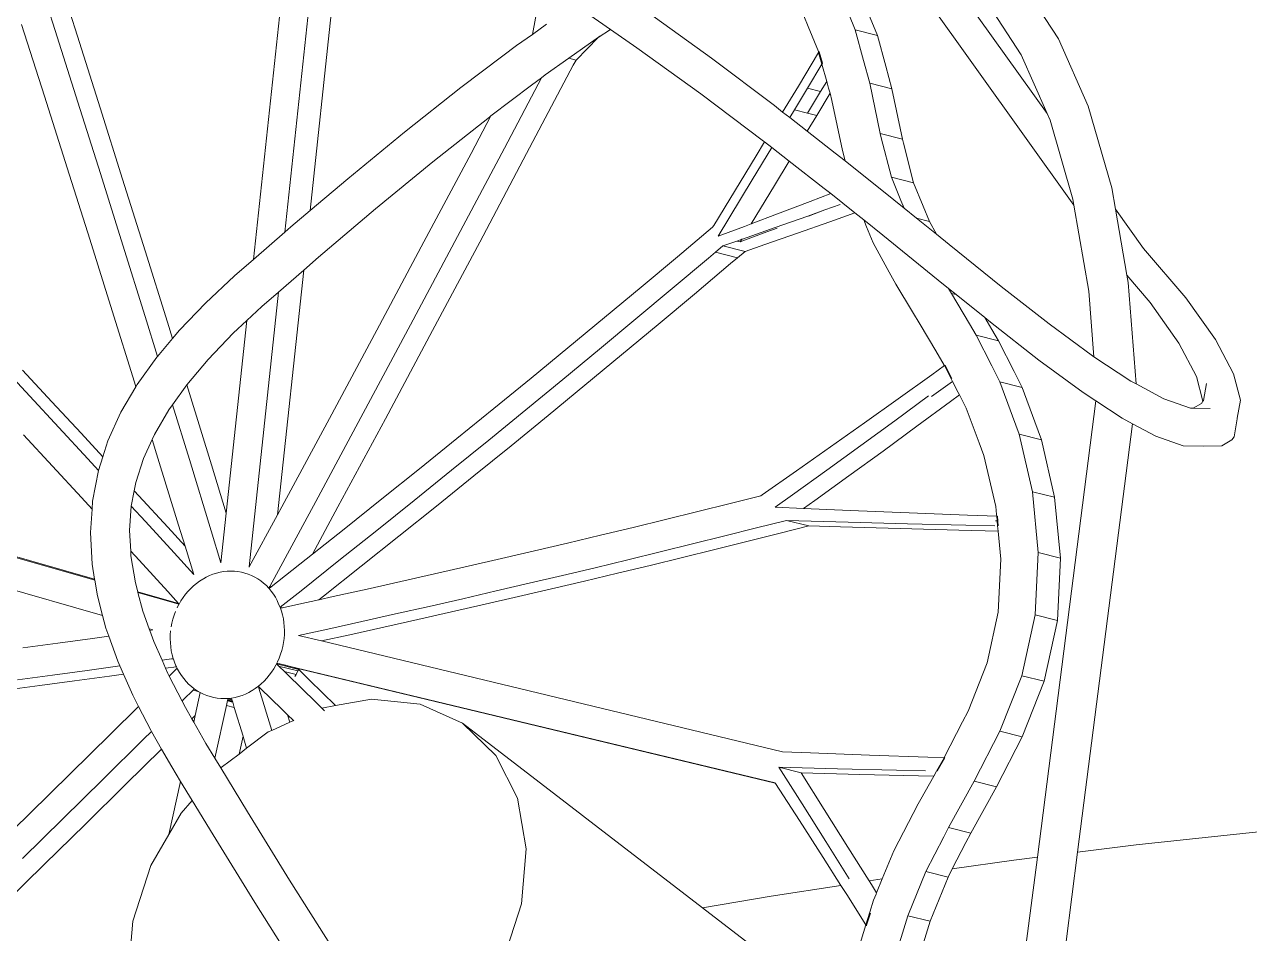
# Model space of a CAD drawing. Header units: millimetres. Extents: x 930469 to 1523124, y -120375 to 411163.
# Drawn here: x 1404443.5 to 1404838.3, y 138513.6 to 138806.5 of the extents above; entities that cross this region are included whole.
import ezdxf

# ---------------------------------------------------------------- set-up
doc = ezdxf.new("R2010")
doc.units = ezdxf.units.MM
for name, color, linetype, lineweight in [('A-NET THAY', 8, 'Continuous', 0), ('COT VACH', 8, 'Continuous', 0), ('xr', 8, 'Continuous', 0)]:
    doc.layers.add(name, color=color, linetype=linetype, lineweight=lineweight)

# ---------------------------------------------------------------- blocks, each defined once
blk = doc.blocks.new('zzz')
at = {"layer": 'xr', "ltscale": 3}
for p, q in [((1230447.36, 23174.18), (1230568.68, 23004.64)), ((1230483.9, 23157.96), (1230551.41, 23063.62)), ((1230219.56, 23114.63), (1230225.75, 23147.59)), ((1230558.73, 23111.79), (1230536.28, 23146.29)), ((1230039.76, 22969.51), (1230058.22, 23142.4)), ((1229911.95, 23117.06), (1229907.01, 23132.55)), ((1230060.08, 22987.26), (1230075.52, 23131.54)), ((1230246.66, 23133.77), (1230269.93, 23117.72)), ((1230397.38, 23119.79), (1230391.83, 23133.34)), ((1230427.65, 23117.5), (1230419.89, 23136.73)), ((1230441.97, 23113.89), (1230434.21, 23133.12)), ((1229926.27, 23113.45), (1229921.33, 23128.94)), ((1230076.27, 23001.06), (1230089.84, 23127.93)), ((1230293.63, 23129.09), (1230335.07, 23099.21)), ((1230516.67, 23129.16), (1230534.78, 23101.34)), ((1229905.01, 23074.74), (1229890.29, 23120.88)), ((1229926.58, 23070.95), (1229911.95, 23117.06)), ((1230219.56, 23114.63), (1230209.41, 23107.42)), ((1230228.7, 23121.11), (1230219.56, 23114.63)), ((1230269.93, 23117.72), (1230261.9, 23112.51)), ((1230269.93, 23117.72), (1230287.01, 23105.95)), ((1230403.96, 23103.59), (1230397.38, 23119.79)), ((1230433.1, 23097.71), (1230427.65, 23117.5)), ((1230441.97, 23113.89), (1230427.65, 23117.5)), ((1229940.91, 23067.34), (1229926.27, 23113.45)), ((1230209.41, 23107.42), (1230200.5, 23100.83)), ((1230260.68, 23111.72), (1230243.12, 23099.26)), ((1230247.75, 23098.1), (1230261.9, 23112.51)), ((1230262.14, 23112.75), (1230260.68, 23111.72)), ((1230261.9, 23112.51), (1230260.68, 23111.72)), ((1230261.9, 23112.51), (1230262.14, 23112.75)), ((1230263.11, 23113.44), (1230262.14, 23112.75)), ((1230447.43, 23094.1), (1230441.97, 23113.89)), ((1230577.91, 23068.27), (1230558.73, 23111.79)), ((1230200.5, 23100.83), (1230173.52, 23080.33)), ((1230243.12, 23099.26), (1230227.89, 23088.45)), ((1230247.75, 23098.1), (1230243.12, 23099.26)), ((1230287.01, 23105.95), (1230328.21, 23076.24)), ((1230335.07, 23099.21), (1230375.6, 23068.73)), ((1230391.08, 23081.33), (1230404.13, 23102.98)), ((1230404.13, 23102.98), (1230403.96, 23103.59)), ((1230404.13, 23102.98), (1230404.43, 23103.48)), ((1230406.24, 23095.44), (1230404.13, 23102.98)), ((1230404.43, 23103.48), (1230404.46, 23103.53)), ((1230404.48, 23103.46), (1230404.43, 23103.48)), ((1230404.48, 23103.46), (1230404.46, 23103.53)), ((1230406.56, 23095.98), (1230404.48, 23103.46)), ((1230534.78, 23101.34), (1230551.41, 23063.62)), ((1230215.85, 23037.75), (1230245.98, 23094.74)), ((1230245.98, 23094.74), (1230247.75, 23098.1)), ((1230396.89, 23079.87), (1230406.24, 23095.44)), ((1230406.24, 23095.44), (1230406.56, 23095.98)), ((1230409.35, 23084.26), (1230406.24, 23095.44)), ((1230437.07, 23083.21), (1230433.1, 23097.71)), ((1230451.39, 23079.6), (1230447.43, 23094.1)), ((1230201.53, 23041.36), (1230225.48, 23086.67)), ((1230225.48, 23086.67), (1230218.95, 23081.84)), ((1230227.89, 23088.45), (1230225.48, 23086.67)), ((1230405.4, 23077.72), (1230409.35, 23084.26)), ((1230410.57, 23079.86), (1230409.35, 23084.26)), ((1230443.76, 23050.69), (1230437.07, 23083.21)), ((1230451.39, 23079.6), (1230437.07, 23083.21)), ((1230173.52, 23080.33), (1230137.14, 23051.59)), ((1230218.95, 23081.84), (1230192.89, 23062.04)), ((1230328.21, 23076.24), (1230368.57, 23045.89)), ((1230380.93, 23064.58), (1230391.08, 23081.33)), ((1230388.57, 23066.01), (1230396.89, 23079.87)), ((1230396.89, 23079.87), (1230405.4, 23077.72)), ((1230397.01, 23063.88), (1230405.4, 23077.72)), ((1230402.89, 23062.4), (1230411.45, 23076.66)), ((1230411.45, 23076.66), (1230410.57, 23079.86)), ((1230412.73, 23072.04), (1230411.45, 23076.66)), ((1230458.09, 23047.08), (1230451.39, 23079.6)), ((1229919.65, 23028.63), (1229905.01, 23074.74)), ((1229941.14, 23024.86), (1229926.58, 23070.95)), ((1229955.46, 23021.25), (1229940.91, 23067.34)), ((1230375.6, 23068.73), (1230380.93, 23064.58)), ((1230419.46, 23039.69), (1230412.73, 23072.04)), ((1230593.09, 23015.83), (1230577.91, 23068.27)), ((1230191.9, 23061.28), (1230155.37, 23032.42)), ((1230180.04, 23037.83), (1230192.89, 23062.04)), ((1230192.89, 23062.04), (1230191.9, 23061.28)), ((1230380.93, 23064.58), (1230385.54, 23060.99)), ((1230385.54, 23060.99), (1230388.57, 23066.01)), ((1230385.54, 23060.99), (1230396.76, 23052.25)), ((1230397.01, 23063.88), (1230388.57, 23066.01)), ((1230396.76, 23052.25), (1230402.89, 23062.4)), ((1230402.89, 23062.4), (1230397.01, 23063.88)), ((1230551.41, 23063.62), (1230553.32, 23059.27)), ((1230553.32, 23059.27), (1230568.01, 23008.51)), ((1230137.14, 23051.59), (1230100.53, 23021.59)), ((1230396.76, 23052.25), (1230414.87, 23038.14)), ((1230363.86, 23036.43), (1230369.27, 23045.35)), ((1230368.57, 23045.89), (1230369.27, 23045.35)), ((1230369.27, 23045.35), (1230373.92, 23041.73)), ((1230444.45, 23048.05), (1230443.76, 23050.69)), ((1230458.09, 23047.08), (1230443.76, 23050.69)), ((1230451, 23022.61), (1230444.45, 23048.05)), ((1230458.77, 23044.44), (1230458.09, 23047.08)), ((1230465.33, 23019), (1230458.77, 23044.44)), ((1230149.7, 22980.9), (1230180.04, 23037.83)), ((1230171.29, 22984.4), (1230201.53, 23041.36)), ((1230185.61, 22980.79), (1230215.85, 23037.75)), ((1230336.53, 22991.55), (1230363.86, 23036.43)), ((1230361.31, 23020.84), (1230373.92, 23041.73)), ((1230373.92, 23041.73), (1230385.14, 23032.99)), ((1230414.87, 23038.14), (1230421.2, 23033.08)), ((1230421.2, 23033.08), (1230419.46, 23039.69)), ((1229934.2, 22982.54), (1229919.65, 23028.63)), ((1230155.37, 23032.42), (1230118.55, 23002.25)), ((1230375.63, 23017.23), (1230385.14, 23032.99)), ((1230385.14, 23032.99), (1230407.75, 23015.37)), ((1230421.2, 23033.08), (1230452.54, 23008.03)), ((1229955.6, 22978.79), (1229941.14, 23024.86)), ((1229969.92, 22975.18), (1229955.46, 23021.25)), ((1230100.53, 23021.59), (1230076.27, 23001.06)), ((1230339.26, 22984.48), (1230361.31, 23020.84)), ((1230457.18, 23007.6), (1230451, 23022.61)), ((1230465.33, 23019), (1230451, 23022.61)), ((1230360.62, 22992.48), (1230375.63, 23017.23)), ((1230398.61, 23006.88), (1230411.96, 23012.01)), ((1230407.75, 23015.37), (1230411.96, 23012.01)), ((1230411.96, 23012.01), (1230427.46, 22999.62)), ((1230471.5, 23003.99), (1230465.33, 23019)), ((1230595.46, 23002.05), (1230593.09, 23015.83)), ((1230377.57, 22998.87), (1230398.61, 23006.88)), ((1230408.19, 23001.46), (1230417.9, 23004.92)), ((1230452.54, 23008.03), (1230459.2, 23002.64)), ((1230459.2, 23002.64), (1230457.18, 23007.6)), ((1230475.56, 22994.02), (1230471.5, 23003.99)), ((1230568.01, 23008.51), (1230568.68, 23004.64)), ((1230568.68, 23004.64), (1230578.21, 22949.23)), ((1230076.27, 23001.06), (1230063.95, 22990.63)), ((1230118.55, 23002.25), (1230081.72, 22971.09)), ((1230360.62, 22992.48), (1230377.57, 22998.87)), ((1230376.13, 22990.12), (1230397.08, 22997.5)), ((1230397.08, 22997.5), (1230408.19, 23001.46)), ((1230397.51, 22997.4), (1230408.19, 23001.46)), ((1230411.4, 22993.89), (1230427.46, 22999.62)), ((1230427.46, 22999.62), (1230433.21, 22995.02)), ((1230459.2, 23002.64), (1230467.27, 22996.11)), ((1230475.56, 22994.02), (1230467.27, 22996.11)), ((1230480, 22985.81), (1230467.27, 22996.11)), ((1230602.81, 22959.34), (1230595.46, 23002.05)), ((1230613.65, 22976.63), (1230595.46, 23002.05)), ((1230063.95, 22990.63), (1230060.08, 22987.26)), ((1230313.1, 22971.23), (1230335.77, 22990.31)), ((1230335.77, 22990.31), (1230336.53, 22991.55)), ((1230339.26, 22984.48), (1230356.4, 22990.89)), ((1230355.07, 22982.75), (1230376.13, 22990.12)), ((1230356.4, 22990.89), (1230360.62, 22992.48)), ((1230370.73, 22987.28), (1230377.4, 22989.8)), ((1230390.46, 22986.51), (1230411.4, 22993.89)), ((1230435.04, 22990.61), (1230433.21, 22995.02)), ((1230433.21, 22995.02), (1230445.41, 22985.27)), ((1230439.32, 22980.19), (1230435.04, 22990.61)), ((1230480, 22985.81), (1230475.56, 22994.02)), ((1229948.67, 22936.47), (1229934.2, 22982.54)), ((1230060.08, 22987.26), (1230039.76, 22969.51)), ((1230119.25, 22923.98), (1230149.7, 22980.9)), ((1230140.94, 22927.46), (1230171.29, 22984.4)), ((1230155.27, 22923.85), (1230185.61, 22980.79)), ((1230342.41, 22978.37), (1230351.3, 22981.45)), ((1230351.3, 22981.45), (1230354.63, 22982.6)), ((1230353.58, 22980.87), (1230351.3, 22981.45)), ((1230353.58, 22980.87), (1230370.73, 22987.28)), ((1230353.58, 22980.87), (1230354.63, 22982.6)), ((1230354.63, 22982.6), (1230355.07, 22982.75)), ((1230369.39, 22979.14), (1230390.46, 22986.51)), ((1230449.59, 22961.33), (1230439.32, 22980.19)), ((1230445.41, 22985.27), (1230481.26, 22956.26)), ((1230480, 22985.81), (1230488.26, 22979.12)), ((1229969.98, 22932.75), (1229955.6, 22978.79)), ((1229984.3, 22929.14), (1229969.92, 22975.18)), ((1230333.08, 22970.47), (1230337.59, 22974.29)), ((1230337.59, 22974.29), (1230342.41, 22978.37)), ((1230351.91, 22970.68), (1230337.59, 22974.29)), ((1230356.73, 22974.76), (1230342.41, 22978.37)), ((1230351.91, 22970.68), (1230356.73, 22974.76)), ((1230356.73, 22974.76), (1230369.39, 22979.14)), ((1230488.26, 22979.12), (1230521.75, 22952.16)), ((1230640.81, 22944.92), (1230613.65, 22976.63)), ((1230039.76, 22969.51), (1230027.62, 22958.92)), ((1230081.72, 22971.09), (1230072.17, 22962.75)), ((1230289.67, 22951.64), (1230313.1, 22971.23)), ((1230309.76, 22950.85), (1230333.08, 22970.47)), ((1230324.08, 22947.24), (1230347.4, 22966.86)), ((1230347.4, 22966.86), (1230351.91, 22970.68)), ((1230027.62, 22958.92), (1230008.9, 22941.4)), ((1230055.28, 22805.09), (1230072.17, 22962.75)), ((1230072.17, 22962.75), (1230055.94, 22948.58)), ((1230453.78, 22953.59), (1230449.59, 22961.33)), ((1230602.81, 22959.34), (1230617.86, 22941.78)), ((1230603.59, 22954.81), (1230602.81, 22959.34)), ((1230036.97, 22771.58), (1230055.94, 22948.58)), ((1230055.94, 22948.58), (1230045.28, 22939.27)), ((1230266.12, 22932.08), (1230289.67, 22951.64)), ((1230286.33, 22931.25), (1230309.76, 22950.85)), ((1230464.63, 22935.79), (1230453.78, 22953.59)), ((1230481.26, 22956.26), (1230487.89, 22950.92)), ((1230489.81, 22947.72), (1230487.89, 22950.92)), ((1230487.89, 22950.92), (1230492.79, 22946.97)), ((1230521.75, 22952.16), (1230552.65, 22928)), ((1230578.21, 22949.23), (1230581.54, 22906.84)), ((1230608.73, 22889.39), (1230603.59, 22954.81)), ((1230008.9, 22941.4), (1229992.17, 22924)), ((1230300.65, 22927.64), (1230324.08, 22947.24)), ((1230492.79, 22946.97), (1230489.81, 22947.72)), ((1230501.42, 22928.1), (1230489.81, 22947.72)), ((1230492.79, 22946.97), (1230511.22, 22932.13)), ((1230617.86, 22941.78), (1230636.39, 22915.68)), ((1230659.89, 22918.05), (1230640.81, 22944.92)), ((1229963.04, 22890.43), (1229948.67, 22936.47)), ((1229977.93, 22907.13), (1229969.98, 22932.75)), ((1230045.28, 22939.27), (1230035.56, 22930.17)), ((1230469.51, 22927.72), (1230464.63, 22935.79)), ((1229987.58, 22918.56), (1229984.3, 22929.14)), ((1230022.28, 22806.13), (1230035.56, 22930.17)), ((1230035.56, 22930.17), (1230026.79, 22921.97)), ((1230110.5, 22870.55), (1230140.94, 22927.46)), ((1230242.47, 22912.54), (1230266.12, 22932.08)), ((1230262.78, 22911.69), (1230286.33, 22931.25)), ((1230277.11, 22908.08), (1230300.65, 22927.64)), ((1230479.62, 22910.76), (1230469.51, 22927.72)), ((1230505.78, 22920.69), (1230501.42, 22928.1)), ((1230515.75, 22924.49), (1230511.22, 22932.13)), ((1230511.22, 22932.13), (1230514.93, 22929.15)), ((1230514.93, 22929.15), (1230546.14, 22904.74)), ((1230552.65, 22928), (1230580.65, 22907.42)), ((1229987.58, 22918.56), (1229977.93, 22907.13)), ((1229992.17, 22924), (1229987.58, 22918.56)), ((1230026.79, 22921.97), (1230010.62, 22905.16)), ((1230088.7, 22867.1), (1230119.25, 22923.98)), ((1230124.82, 22866.94), (1230155.27, 22923.85)), ((1230515.79, 22900.92), (1230505.78, 22920.69)), ((1230520.1, 22917.08), (1230505.78, 22920.69)), ((1230520.1, 22917.08), (1230515.75, 22924.49)), ((1230530.12, 22897.31), (1230520.1, 22917.08)), ((1230671.49, 22895.85), (1230659.89, 22918.05)), ((1230218.7, 22893.02), (1230242.47, 22912.54)), ((1230239.13, 22892.15), (1230262.78, 22911.69)), ((1230485.13, 22901.46), (1230479.62, 22910.76)), ((1230636.39, 22915.68), (1230647.62, 22894.18)), ((1229895.55, 22881.52), (1229876.68, 22901.79)), ((1229977.49, 22906.6), (1229964.87, 22889.03)), ((1229977.93, 22907.13), (1229977.49, 22906.6)), ((1230010.62, 22905.16), (1229996.82, 22888.8)), ((1230253.45, 22888.54), (1230277.11, 22908.08)), ((1230485.28, 22901.16), (1230477.08, 22895.23)), ((1230485.28, 22901.16), (1230485.13, 22901.46)), ((1230489.63, 22892.65), (1230485.28, 22901.16)), ((1230489.95, 22892.9), (1230485.61, 22901.4)), ((1230546.14, 22904.74), (1230574.56, 22883.86)), ((1230580.65, 22907.42), (1230581.54, 22906.84)), ((1230581.54, 22906.84), (1230605.43, 22891.15)), ((1229909.87, 22877.91), (1229891, 22898.18)), ((1230455.44, 22879.69), (1230477.08, 22895.23)), ((1230520.9, 22890.75), (1230515.79, 22900.92)), ((1230535.23, 22887.14), (1230530.12, 22897.31)), ((1230647.62, 22894.18), (1230651.85, 22878.2)), ((1230676.01, 22878.79), (1230671.49, 22895.85)), ((1229963.96, 22887.48), (1229954.34, 22871.08)), ((1229963.96, 22887.48), (1229963.04, 22890.43)), ((1229964.87, 22889.03), (1229963.96, 22887.48)), ((1229996.75, 22888.72), (1229987.58, 22875.96)), ((1229996.82, 22888.8), (1229996.75, 22888.72)), ((1229998.58, 22883.12), (1229996.82, 22888.8)), ((1230194.82, 22873.54), (1230218.7, 22893.02)), ((1230215.36, 22872.64), (1230239.13, 22892.15)), ((1230229.68, 22869.03), (1230253.45, 22888.54)), ((1230476.86, 22881.18), (1230490.49, 22890.96)), ((1230490.49, 22890.96), (1230489.63, 22892.65)), ((1230494.16, 22883.78), (1230490.49, 22890.96)), ((1230535.23, 22887.14), (1230520.9, 22890.75)), ((1230529.17, 22868.5), (1230520.9, 22890.75)), ((1230543.49, 22864.89), (1230535.23, 22887.14)), ((1230605.43, 22891.15), (1230608.73, 22889.39)), ((1230608.73, 22889.39), (1230626.62, 22879.81)), ((1230652.16, 22878.63), (1230654.09, 22889.71)), ((1229914.33, 22861.27), (1229895.55, 22881.52)), ((1229928.66, 22857.66), (1229909.87, 22877.91)), ((1230012.78, 22837.12), (1229998.58, 22883.12)), ((1230433.68, 22864.19), (1230455.44, 22879.69)), ((1230453.14, 22865.67), (1230474.86, 22881.68)), ((1230467.47, 22862.06), (1230489.18, 22878.07)), ((1230489.18, 22878.07), (1230494.9, 22882.32)), ((1230494.9, 22882.32), (1230494.16, 22883.78)), ((1230499.28, 22873.68), (1230494.9, 22882.32)), ((1230582.8, 22878.45), (1230545.11, 22584.36)), ((1230574.56, 22883.86), (1230582.8, 22878.45)), ((1230582.8, 22878.45), (1230599.82, 22867.28)), ((1230626.62, 22879.81), (1230643.81, 22873.84)), ((1230650.83, 22876.8), (1230651.85, 22878.2)), ((1230652.16, 22878.63), (1230651.85, 22878.2)), ((1230674.02, 22867.34), (1230676.01, 22878.79)), ((1229954.34, 22871.08), (1229945.95, 22852.61)), ((1229985.17, 22872.6), (1229975.89, 22856.79)), ((1229987.58, 22875.96), (1229985.17, 22872.6)), ((1229998.45, 22840.73), (1229987.58, 22875.96)), ((1230079.95, 22813.66), (1230110.5, 22870.55)), ((1230170.84, 22854.08), (1230194.82, 22873.54)), ((1230191.48, 22853.15), (1230215.36, 22872.64)), ((1230507.67, 22851.31), (1230499.28, 22873.68)), ((1230643.81, 22873.84), (1230645.58, 22873.8)), ((1230645.58, 22873.8), (1230650.83, 22876.8)), ((1230645.58, 22873.8), (1230656.52, 22873.54)), ((1230058.06, 22810.23), (1230088.7, 22867.1)), ((1230094.27, 22810.05), (1230124.82, 22866.94)), ((1230205.81, 22849.54), (1230229.68, 22869.03)), ((1230411.79, 22848.71), (1230433.68, 22864.19)), ((1230431.3, 22849.68), (1230453.14, 22865.67)), ((1230445.62, 22846.07), (1230467.47, 22862.06)), ((1230533.41, 22856.99), (1230529.17, 22868.5)), ((1230547.73, 22853.38), (1230543.49, 22864.89)), ((1230606.48, 22863.72), (1230571.09, 22587.61)), ((1230599.82, 22867.28), (1230606.48, 22863.72)), ((1230606.48, 22863.72), (1230621.49, 22855.67)), ((1230671.9, 22855.27), (1230673.9, 22866.78)), ((1230673.9, 22866.78), (1230673.99, 22867.3)), ((1230673.99, 22867.3), (1230674.02, 22867.34)), ((1229910.24, 22836.3), (1229891.46, 22856.55)), ((1229933.03, 22841.04), (1229914.33, 22861.27)), ((1229942.7, 22842.47), (1229928.66, 22857.66)), ((1229975.89, 22856.79), (1229974.46, 22853.63)), ((1230146.75, 22834.64), (1230170.84, 22854.08)), ((1230547.73, 22853.38), (1230533.41, 22856.99)), ((1230541.92, 22819.92), (1230533.41, 22856.99)), ((1230621.49, 22855.67), (1230639.11, 22849.56)), ((1230670.41, 22853.22), (1230671.9, 22855.27)), ((1229945.95, 22852.61), (1229942.7, 22842.47)), ((1229974.46, 22853.63), (1229968.85, 22841.25)), ((1229977.33, 22844.41), (1229974.46, 22853.63)), ((1230167.5, 22833.69), (1230191.48, 22853.15)), ((1230181.82, 22830.08), (1230205.81, 22849.54)), ((1230389.78, 22833.26), (1230411.79, 22848.71)), ((1230409.33, 22833.73), (1230431.3, 22849.68)), ((1230423.66, 22830.12), (1230445.62, 22846.07)), ((1230510.64, 22843.31), (1230507.67, 22851.31)), ((1230547.73, 22853.38), (1230556.25, 22816.31)), ((1230639.11, 22849.56), (1230652.11, 22849.25)), ((1230652.11, 22849.25), (1230663.95, 22849.52)), ((1230663.95, 22849.52), (1230670.41, 22853.22)), ((1229937.49, 22762.92), (1229674.28, 22838.36)), ((1229939.86, 22833.62), (1229933.03, 22841.04)), ((1229942.7, 22842.47), (1229939.86, 22833.62)), ((1229968.85, 22841.25), (1229963.92, 22825.92)), ((1229991.52, 22798.41), (1229977.33, 22844.41)), ((1230012.55, 22794.76), (1229998.45, 22840.73)), ((1230518.27, 22810.46), (1230510.64, 22843.31)), ((1229937.41, 22763.44), (1229688.6, 22834.75)), ((1229928.94, 22816.07), (1229910.24, 22836.3)), ((1229939.82, 22833.5), (1229936.05, 22813.81)), ((1229939.86, 22833.62), (1229939.82, 22833.5)), ((1230022.28, 22806.13), (1230012.78, 22837.12)), ((1230122.55, 22815.23), (1230146.75, 22834.64)), ((1230143.41, 22814.26), (1230167.5, 22833.69)), ((1230157.73, 22810.65), (1230181.82, 22830.08)), ((1230367.64, 22817.84), (1230389.78, 22833.26)), ((1230387.24, 22817.8), (1230409.33, 22833.73)), ((1230401.57, 22814.19), (1230423.66, 22830.12)), ((1229963.92, 22825.92), (1229962.89, 22820.55)), ((1229935.71, 22808.72), (1229928.94, 22816.07)), ((1229962.89, 22820.55), (1229961, 22810.64)), ((1229965.96, 22817.22), (1229962.89, 22820.55)), ((1229984.48, 22797.04), (1229965.96, 22817.22)), ((1230098.26, 22795.85), (1230122.55, 22815.23)), ((1230347, 22812.28), (1230366.81, 22817.26)), ((1230366.81, 22817.26), (1230367.64, 22817.84)), ((1230376.17, 22809.87), (1230387.24, 22817.8)), ((1230545.67, 22780.78), (1230541.92, 22819.92)), ((1230556.25, 22816.31), (1230541.92, 22819.92)), ((1230559.99, 22777.17), (1230556.25, 22816.31)), ((1229942.52, 22740.13), (1229695.17, 22811.03)), ((1229935.71, 22808.72), (1229934.71, 22793.68)), ((1229936.05, 22813.81), (1229935.71, 22808.72)), ((1229960.98, 22810.57), (1229959.94, 22794.88)), ((1229961, 22810.64), (1229960.98, 22810.57)), ((1229970.16, 22800.65), (1229961, 22810.64)), ((1230050.38, 22758.8), (1230079.95, 22813.66)), ((1230055.28, 22805.09), (1230058.06, 22810.23)), ((1230077.92, 22779.71), (1230094.27, 22810.05)), ((1230119.21, 22794.85), (1230143.41, 22814.26)), ((1230133.54, 22791.24), (1230157.73, 22810.65)), ((1230305.48, 22802.02), (1230326.3, 22807.14)), ((1230326.3, 22807.14), (1230347, 22812.28)), ((1230376.17, 22809.87), (1230394.41, 22809.07)), ((1230394.41, 22809.07), (1230401.57, 22814.19)), ((1230424.44, 22807.78), (1230394.41, 22809.07)), ((1230462.5, 22806.23), (1230424.44, 22807.78)), ((1230518.79, 22805.14), (1230518.27, 22810.46)), ((1229988.59, 22780.49), (1229970.16, 22800.65)), ((1230018.85, 22774.09), (1230022.28, 22806.13)), ((1230037.12, 22771.54), (1230055.28, 22805.09)), ((1230284.54, 22796.92), (1230305.48, 22802.02)), ((1230364.15, 22796.55), (1230383.37, 22801.43)), ((1230397.7, 22797.82), (1230383.37, 22801.43)), ((1230423.2, 22800.24), (1230383.37, 22801.43)), ((1230461.35, 22799.2), (1230423.2, 22800.24)), ((1230461.35, 22799.2), (1230498.98, 22798.28)), ((1230462.5, 22806.23), (1230500.05, 22804.8)), ((1230500.05, 22804.8), (1230518.89, 22804.12)), ((1230518.12, 22801.06), (1230519.18, 22801.02)), ((1230518.89, 22804.12), (1230518.79, 22805.14)), ((1230519.18, 22801.02), (1230518.89, 22804.12)), ((1230519.18, 22801.02), (1230519.65, 22801)), ((1230519.49, 22797.82), (1230519.18, 22801.02)), ((1230519.65, 22801), (1230519.35, 22804.1)), ((1230519.96, 22797.81), (1230519.65, 22801)), ((1229934.71, 22793.68), (1229935.79, 22773.3)), ((1229959.94, 22794.88), (1229960.64, 22781.6)), ((1229995.71, 22784.76), (1229984.48, 22797.04)), ((1229995.71, 22784.76), (1229991.52, 22798.41)), ((1230018.85, 22774.09), (1230012.55, 22794.76)), ((1230077.92, 22779.71), (1230098.26, 22795.85)), ((1230094.92, 22775.46), (1230119.21, 22794.85)), ((1230109.24, 22771.85), (1230133.54, 22791.24)), ((1230242.32, 22786.82), (1230263.49, 22791.86)), ((1230263.49, 22791.86), (1230284.54, 22796.92)), ((1230322.87, 22786.22), (1230343.57, 22791.37)), ((1230343.57, 22791.37), (1230364.15, 22796.55)), ((1230357.89, 22787.76), (1230378.48, 22792.94)), ((1230378.48, 22792.94), (1230397.7, 22797.82)), ((1230418.26, 22797.2), (1230397.7, 22797.82)), ((1230456.66, 22796.1), (1230418.26, 22797.2)), ((1230494.55, 22795.12), (1230456.66, 22796.1)), ((1230494.55, 22795.12), (1230519.81, 22794.52)), ((1230498.98, 22798.28), (1230517.6, 22797.86)), ((1230519.81, 22794.52), (1230519.49, 22797.82)), ((1230521.54, 22776.37), (1230519.81, 22794.52)), ((1230001.3, 22766.53), (1229995.71, 22784.76)), ((1230221.05, 22781.8), (1230242.32, 22786.82)), ((1230302.05, 22781.1), (1230322.87, 22786.22)), ((1230337.19, 22782.61), (1230357.89, 22787.76)), ((1229966.07, 22775.68), (1229960.64, 22781.6)), ((1229960.64, 22781.6), (1229960.81, 22778.51)), ((1229960.81, 22778.51), (1229963.64, 22761.2)), ((1229984.49, 22755.53), (1229966.07, 22775.68)), ((1230001.3, 22766.53), (1229988.59, 22780.49)), ((1230073.86, 22776.49), (1230051.19, 22758.6)), ((1230070.52, 22756.1), (1230094.92, 22775.46)), ((1230073.86, 22776.49), (1230077.92, 22779.71)), ((1230178.16, 22771.86), (1230199.66, 22776.82)), ((1230199.66, 22776.82), (1230221.05, 22781.8)), ((1230260.06, 22770.94), (1230281.11, 22776.01)), ((1230281.11, 22776.01), (1230302.05, 22781.1)), ((1230295.44, 22772.4), (1230316.37, 22777.49)), ((1230316.37, 22777.49), (1230337.19, 22782.61)), ((1230519.89, 22742.32), (1230521.54, 22776.37)), ((1230543.71, 22740.58), (1230545.67, 22780.78)), ((1230559.99, 22777.17), (1230545.67, 22780.78)), ((1230558.04, 22736.97), (1230559.99, 22777.17)), ((1229935.79, 22773.3), (1229937.41, 22763.44)), ((1230015.94, 22767.42), (1230013.68, 22766.69)), ((1230015.94, 22767.42), (1230018.23, 22767.99)), ((1230020.54, 22768.4), (1230018.23, 22767.99)), ((1230022.85, 22768.65), (1230020.54, 22768.4)), ((1230025.17, 22768.73), (1230022.85, 22768.65)), ((1230025.17, 22768.73), (1230027.48, 22768.66)), ((1230027.48, 22768.66), (1230029.77, 22768.42)), ((1230032.03, 22768.03), (1230029.77, 22768.42)), ((1230034.25, 22767.47), (1230032.03, 22768.03)), ((1230034.25, 22767.47), (1230036.42, 22766.76)), ((1230036.93, 22771.17), (1230036.97, 22771.58)), ((1230036.93, 22771.17), (1230037.12, 22771.54)), ((1230037.12, 22771.54), (1230036.97, 22771.58)), ((1230084.84, 22752.49), (1230109.24, 22771.85)), ((1230134.85, 22762.01), (1230156.56, 22766.92)), ((1230156.56, 22766.92), (1230178.16, 22771.86)), ((1230238.9, 22765.91), (1230260.06, 22770.94)), ((1230253.22, 22762.3), (1230274.39, 22767.34)), ((1230274.39, 22767.34), (1230295.44, 22772.4)), ((1229937.41, 22763.44), (1229937.49, 22762.92)), ((1229937.49, 22762.92), (1229939.17, 22752.71)), ((1229963.64, 22761.2), (1229965.17, 22755.47)), ((1230001.18, 22759.24), (1229999.35, 22757.53)), ((1230003.1, 22760.83), (1230001.18, 22759.24)), ((1230005.1, 22762.28), (1230003.1, 22760.83)), ((1230005.1, 22762.28), (1230007.16, 22763.6)), ((1230007.48, 22763.77), (1230007.16, 22763.6)), ((1230009.29, 22764.78), (1230007.48, 22763.77)), ((1230011.46, 22765.81), (1230009.29, 22764.78)), ((1230013.68, 22766.69), (1230011.46, 22765.81)), ((1230038.55, 22765.9), (1230036.42, 22766.76)), ((1230040.61, 22764.88), (1230038.55, 22765.9)), ((1230042.6, 22763.72), (1230040.61, 22764.88)), ((1230044.52, 22762.41), (1230042.6, 22763.72)), ((1230046.35, 22760.97), (1230044.52, 22762.41)), ((1230048.09, 22759.4), (1230046.35, 22760.97)), ((1230049.49, 22757.95), (1230048.09, 22759.4)), ((1230113.03, 22757.13), (1230134.85, 22762.01)), ((1230196.23, 22755.91), (1230217.62, 22760.89)), ((1230217.62, 22760.89), (1230238.9, 22765.91)), ((1230231.94, 22757.28), (1230253.22, 22762.3)), ((1229939.17, 22752.71), (1229942.52, 22740.13)), ((1229965.17, 22755.47), (1229965.32, 22754.93)), ((1229965.17, 22755.47), (1229991.4, 22747.94)), ((1229965.32, 22754.93), (1229968.54, 22742.84)), ((1229965.32, 22754.93), (1229989.52, 22747.97)), ((1229984.49, 22755.53), (1229991.4, 22747.94)), ((1229994.46, 22751.72), (1229993.04, 22749.59)), ((1229995.99, 22753.77), (1229994.46, 22751.72)), ((1229997.62, 22755.7), (1229995.99, 22753.77)), ((1229999.35, 22757.53), (1229997.62, 22755.7)), ((1230049.73, 22757.7), (1230049.49, 22757.95)), ((1230049.76, 22757.66), (1230049.73, 22757.7)), ((1230050.38, 22758.8), (1230049.76, 22757.66)), ((1230049.86, 22757.55), (1230049.76, 22757.66)), ((1230049.94, 22757.61), (1230049.76, 22757.66)), ((1230049.97, 22757.64), (1230049.78, 22757.68)), ((1230049.94, 22757.61), (1230049.86, 22757.55)), ((1230051.26, 22755.88), (1230049.86, 22757.55)), ((1230051.19, 22758.6), (1230049.94, 22757.61)), ((1230051.19, 22758.6), (1230050.38, 22758.8)), ((1230052.68, 22753.95), (1230051.26, 22755.88)), ((1230053.98, 22751.92), (1230052.68, 22753.95)), ((1230055.16, 22749.79), (1230053.98, 22751.92)), ((1230057.04, 22745.46), (1230070.52, 22756.1)), ((1230082.03, 22750.28), (1230084.84, 22752.49)), ((1230082.03, 22750.28), (1230091.12, 22752.27)), ((1230091.12, 22752.27), (1230113.03, 22757.13)), ((1230174.74, 22750.95), (1230196.23, 22755.91)), ((1230189.06, 22747.34), (1230210.56, 22752.3)), ((1230210.56, 22752.3), (1230231.94, 22757.28)), ((1229991.77, 22747.41), (1229989.52, 22747.97)), ((1229989.52, 22747.97), (1229991.74, 22747.34)), ((1229991.74, 22747.34), (1229990.58, 22745.06)), ((1229991.4, 22747.94), (1229991.82, 22747.48)), ((1229991.75, 22747.36), (1229991.74, 22747.34)), ((1229991.77, 22747.41), (1229991.75, 22747.36)), ((1229991.82, 22747.48), (1229991.77, 22747.41)), ((1229993.04, 22749.59), (1229991.82, 22747.48)), ((1230055.97, 22747.44), (1230055.16, 22749.79)), ((1230057.04, 22745.46), (1230055.97, 22747.44)), ((1230057.13, 22745.29), (1230057.04, 22745.46)), ((1230058.42, 22745.11), (1230057.04, 22745.46)), ((1230057.27, 22744.86), (1230057.13, 22745.29)), ((1230058.42, 22745.11), (1230057.27, 22744.86)), ((1230057.92, 22742.92), (1230057.27, 22744.86)), ((1230069.1, 22747.44), (1230058.42, 22745.11)), ((1230069.1, 22747.44), (1230082.03, 22750.28)), ((1230131.42, 22741.1), (1230153.13, 22746.01)), ((1230153.13, 22746.01), (1230174.74, 22750.95)), ((1230167.46, 22742.4), (1230189.06, 22747.34)), ((1229942.52, 22740.13), (1229944.72, 22731.87)), ((1229968.54, 22742.84), (1229972.63, 22731.48)), ((1229987.85, 22737.78), (1229987.22, 22735.26)), ((1229988.63, 22740.26), (1229987.85, 22737.78)), ((1229989.54, 22742.69), (1229988.63, 22740.26)), ((1230058.57, 22740.5), (1230057.92, 22742.92)), ((1230059.08, 22738.02), (1230058.57, 22740.5)), ((1230059.45, 22735.51), (1230059.08, 22738.02)), ((1230059.68, 22732.96), (1230059.45, 22735.51)), ((1230087.69, 22731.36), (1230109.61, 22736.22)), ((1230109.61, 22736.22), (1230131.42, 22741.1)), ((1230123.93, 22732.61), (1230145.75, 22737.49)), ((1230145.75, 22737.49), (1230167.46, 22742.4)), ((1230512.7, 22709.56), (1230519.89, 22742.32)), ((1230535.09, 22701.33), (1230543.71, 22740.58)), ((1230558.04, 22736.97), (1230543.71, 22740.58)), ((1230549.42, 22697.72), (1230558.04, 22736.97)), ((1229944.72, 22731.87), (1229946.53, 22726.85)), ((1229975.01, 22730.8), (1229972.63, 22731.48)), ((1229972.63, 22731.48), (1229972.98, 22730.51)), ((1229975.01, 22730.8), (1229972.98, 22730.51)), ((1229972.98, 22730.51), (1229975.55, 22723.35)), ((1229986.18, 22727.56), (1229986.12, 22724.98)), ((1229986.18, 22727.56), (1229986.38, 22730.14)), ((1229987.22, 22735.26), (1229986.73, 22732.71)), ((1230059.5, 22725.24), (1230059.7, 22727.82)), ((1230059.68, 22732.96), (1230059.76, 22730.39)), ((1230059.76, 22730.39), (1230059.7, 22727.82)), ((1230068.92, 22727.24), (1230087.69, 22731.36)), ((1230083.61, 22723.71), (1230102.01, 22727.75)), ((1230102.01, 22727.75), (1230123.93, 22732.61)), ((1229913.58, 22722.34), (1229891.07, 22719.32)), ((1229936, 22725.4), (1229913.58, 22722.34)), ((1229946.53, 22726.85), (1229936, 22725.4)), ((1229946.53, 22726.85), (1229952.37, 22710.62)), ((1229975.55, 22723.35), (1229980.84, 22711.37)), ((1229986.12, 22724.98), (1229986.21, 22722.41)), ((1229986.21, 22722.41), (1229986.45, 22719.86)), ((1229986.45, 22719.86), (1229986.83, 22717.34)), ((1230058.66, 22720.12), (1230058.03, 22717.6)), ((1230058.66, 22720.12), (1230059.15, 22722.67)), ((1230059.5, 22725.24), (1230059.15, 22722.67)), ((1230068.92, 22727.24), (1230083.61, 22723.71)), ((1230380.86, 22652.33), (1230083.61, 22723.71)), ((1229986.86, 22712.22), (1229980.84, 22711.37)), ((1229986.83, 22717.34), (1229987.36, 22714.87)), ((1229986.86, 22712.22), (1229988.04, 22712.39)), ((1229988.21, 22711.88), (1229986.86, 22712.22)), ((1229987.36, 22714.87), (1229988.02, 22712.44)), ((1229988.02, 22712.44), (1229988.04, 22712.39)), ((1229988.04, 22712.39), (1229988.21, 22711.88)), ((1229988.21, 22711.88), (1229988.83, 22710.07)), ((1230055.33, 22710.31), (1230056.36, 22712.68)), ((1230056.36, 22712.68), (1230057.26, 22715.11)), ((1230057.26, 22715.11), (1230058.03, 22717.6)), ((1229932.61, 22704.68), (1229910.19, 22701.63)), ((1229953.71, 22707.59), (1229932.61, 22704.68)), ((1229952.37, 22710.62), (1229953.71, 22707.59)), ((1229953.71, 22707.59), (1229956.03, 22702.32)), ((1229980.84, 22711.37), (1229983.18, 22706.09)), ((1229990.11, 22707.05), (1229983.18, 22706.09)), ((1229983.18, 22706.09), (1229984.68, 22702.7)), ((1229990.58, 22706.09), (1229985.51, 22701.07)), ((1229988.83, 22710.07), (1229989.77, 22707.77)), ((1229989.77, 22707.77), (1229990.11, 22707.05)), ((1229990.11, 22707.05), (1229990.58, 22706.09)), ((1229990.58, 22706.09), (1229990.84, 22705.55)), ((1229990.84, 22705.55), (1229992.04, 22703.42)), ((1230051.49, 22703.65), (1230052.88, 22705.78)), ((1230052.88, 22705.78), (1230054.17, 22708.01)), ((1230054.17, 22708.01), (1230054.61, 22708.9)), ((1230054.61, 22708.9), (1230054.88, 22709.42)), ((1230054.61, 22708.9), (1230061.66, 22702.05)), ((1230068.94, 22705.29), (1230054.61, 22708.9)), ((1230054.88, 22709.42), (1230055.33, 22710.31)), ((1230058.79, 22708.48), (1230054.88, 22709.42)), ((1230068.49, 22704.4), (1230056.01, 22707.54)), ((1230058.79, 22708.48), (1230062.57, 22707.57)), ((1230069.2, 22705.81), (1230058.79, 22708.48)), ((1230067.21, 22702.17), (1230059.55, 22704.1)), ((1230069.2, 22705.81), (1230062.57, 22707.57)), ((1230376.02, 22632.3), (1230062.57, 22707.57)), ((1230067.21, 22702.17), (1230068.49, 22704.4)), ((1230068.49, 22704.4), (1230068.94, 22705.29)), ((1230068.94, 22705.29), (1230069.2, 22705.81)), ((1230068.94, 22705.29), (1230075.98, 22698.44)), ((1230376.14, 22632.11), (1230069.2, 22705.81)), ((1230500.43, 22678.53), (1230512.7, 22709.56)), ((1229910.19, 22701.63), (1229887.68, 22698.6)), ((1229924.51, 22698.02), (1229902, 22694.99)), ((1229946.93, 22701.07), (1229924.51, 22698.02)), ((1229956.03, 22702.32), (1229946.93, 22701.07)), ((1229956.03, 22702.32), (1229962.02, 22688.77)), ((1229984.68, 22702.7), (1229985.51, 22701.07)), ((1229985.51, 22701.07), (1229993.74, 22685.01)), ((1229992.04, 22703.42), (1229993.36, 22701.38)), ((1229994.8, 22699.45), (1229993.36, 22701.38)), ((1229994.8, 22699.45), (1229996.35, 22697.63)), ((1229996.35, 22697.63), (1229996.6, 22697.38)), ((1229996.6, 22697.38), (1229998.01, 22695.93)), ((1229998.01, 22695.93), (1229999.75, 22694.35)), ((1230044.83, 22696.1), (1230042.94, 22694.51)), ((1230044.83, 22696.1), (1230046.64, 22697.82)), ((1230046.64, 22697.82), (1230048.36, 22699.65)), ((1230048.36, 22699.65), (1230049.97, 22701.59)), ((1230049.97, 22701.59), (1230051.49, 22703.65)), ((1230061.66, 22702.05), (1230079.96, 22684.18)), ((1230066.35, 22700.86), (1230067.21, 22702.17)), ((1230075.98, 22698.44), (1230092.75, 22682.07)), ((1230520.94, 22665.52), (1230535.09, 22701.33)), ((1230549.42, 22697.72), (1230535.09, 22701.33)), ((1230535.27, 22661.91), (1230549.42, 22697.72)), ((1229902, 22694.99), (1229879.41, 22691.98)), ((1229962.02, 22688.77), (1229965.75, 22681.49)), ((1230000.83, 22692.07), (1229994.73, 22685.99)), ((1229999.75, 22694.35), (1230001.59, 22692.9)), ((1230000.83, 22692.07), (1230001.64, 22692.88)), ((1230004.15, 22691.23), (1230000.83, 22692.07)), ((1230001.59, 22692.9), (1230001.64, 22692.88)), ((1230003.52, 22691.6), (1230001.64, 22692.88)), ((1230005.5, 22690.45), (1230002.2, 22675.58)), ((1230003.52, 22691.6), (1230004.15, 22691.23)), ((1230004.15, 22691.23), (1230005.5, 22690.45)), ((1230005.5, 22690.45), (1230005.52, 22690.43)), ((1230005.52, 22690.43), (1230007.6, 22689.41)), ((1230007.6, 22689.41), (1230009.73, 22688.54)), ((1230011.92, 22687.83), (1230009.73, 22688.54)), ((1230030.18, 22687.9), (1230032.43, 22688.63)), ((1230032.43, 22688.63), (1230034.64, 22689.51)), ((1230034.64, 22689.51), (1230036.81, 22690.54)), ((1230036.81, 22690.54), (1230038.61, 22691.55)), ((1230038.61, 22691.55), (1230038.92, 22691.72)), ((1230038.92, 22691.72), (1230040.96, 22693.05)), ((1230042.94, 22694.51), (1230040.96, 22693.05)), ((1230043.34, 22693.33), (1230043.04, 22694.34)), ((1230043.04, 22694.34), (1230044.33, 22693.08)), ((1230043.34, 22693.33), (1230051.54, 22666.08)), ((1230044.33, 22693.08), (1230043.34, 22693.33)), ((1230044.33, 22693.08), (1230058.01, 22679.78)), ((1229965.75, 22681.49), (1229947.71, 22663.66)), ((1229965.75, 22681.49), (1229973.63, 22666.13)), ((1229994.73, 22685.99), (1229993.74, 22685.01)), ((1229993.74, 22685.01), (1229995.89, 22680.83)), ((1229995.89, 22680.83), (1230000.09, 22673.48)), ((1230011.92, 22687.83), (1230014.15, 22687.27)), ((1230014.15, 22687.27), (1230016.41, 22686.88)), ((1230022.33, 22682.15), (1230014.83, 22648.26)), ((1230018.69, 22686.64), (1230016.41, 22686.88)), ((1230018.69, 22686.64), (1230020.99, 22686.57)), ((1230020.99, 22686.57), (1230023.3, 22686.66)), ((1230022.33, 22682.15), (1230023.04, 22685.35)), ((1230027.44, 22680.87), (1230022.33, 22682.15)), ((1230026.43, 22684.18), (1230022.97, 22685.05)), ((1230026.24, 22684.22), (1230022.97, 22685.04)), ((1230026.38, 22684.37), (1230023.01, 22685.21)), ((1230024.05, 22684.93), (1230023.01, 22685.2)), ((1230024.1, 22684.92), (1230023.01, 22685.19)), ((1230026.36, 22684.41), (1230023.02, 22685.25)), ((1230023.04, 22685.35), (1230023.19, 22686.02)), ((1230023.04, 22685.35), (1230024.05, 22684.93)), ((1230026.26, 22684.74), (1230023.08, 22685.54)), ((1230023.19, 22686.02), (1230023.33, 22686.67)), ((1230026.1, 22685.29), (1230023.19, 22686.02)), ((1230026.1, 22685.28), (1230023.19, 22686.02)), ((1230023.3, 22686.66), (1230023.33, 22686.67)), ((1230023.33, 22686.67), (1230025.61, 22686.91)), ((1230025.88, 22686.02), (1230023.33, 22686.67)), ((1230025.88, 22686.01), (1230023.33, 22686.65)), ((1230024.05, 22684.93), (1230026.24, 22684.22)), ((1230025.61, 22686.91), (1230027.9, 22687.33)), ((1230025.88, 22686.02), (1230025.61, 22686.91)), ((1230026.1, 22685.29), (1230025.88, 22686.02)), ((1230026.1, 22685.29), (1230026.44, 22684.17)), ((1230026.24, 22684.22), (1230026.44, 22684.17)), ((1230026.44, 22684.17), (1230027.44, 22680.87)), ((1230027.44, 22680.87), (1230033.06, 22662.3)), ((1230027.9, 22687.33), (1230030.18, 22687.9)), ((1230079.96, 22684.18), (1230083.8, 22680.42)), ((1230092.75, 22682.07), (1230083.8, 22680.42)), ((1230083.8, 22680.42), (1230085.64, 22678.62)), ((1230115.79, 22686.3), (1230092.75, 22682.07)), ((1230147.24, 22683.06), (1230115.79, 22686.3)), ((1230174.6, 22670.66), (1230147.24, 22683.06)), ((1230002.2, 22675.58), (1230000.09, 22673.48)), ((1230000.09, 22673.48), (1230001.28, 22671.4)), ((1230001.28, 22671.4), (1230002.2, 22675.58)), ((1230058.01, 22679.78), (1230061.75, 22676.13)), ((1230061.75, 22676.13), (1230063.18, 22671.39)), ((1230061.75, 22676.13), (1230065.52, 22672.46)), ((1230065.52, 22672.46), (1230063.18, 22671.39)), ((1230065.52, 22672.46), (1230065.75, 22672.24)), ((1230496.93, 22671.69), (1230500.43, 22678.53)), ((1229974.02, 22665.44), (1229968.9, 22660.35)), ((1229973.63, 22666.13), (1229974.02, 22665.44)), ((1229974.02, 22665.44), (1229980.52, 22654.07)), ((1230001.28, 22671.4), (1230009.18, 22657.57)), ((1230049.35, 22665.08), (1230035.4, 22654.54)), ((1230051.54, 22666.08), (1230049.35, 22665.08)), ((1230063.18, 22671.39), (1230051.54, 22666.08)), ((1230196.02, 22649.96), (1230174.6, 22670.66)), ((1230174.6, 22670.66), (1230329.29, 22551.76)), ((1230484.97, 22648.52), (1230496.93, 22671.69)), ((1230504.39, 22633.26), (1230520.94, 22665.52)), ((1230535.27, 22661.91), (1230520.94, 22665.52)), ((1229947.71, 22663.66), (1229921.69, 22638.07)), ((1229968.9, 22660.35), (1229942.97, 22634.74)), ((1230009.18, 22657.57), (1230014.83, 22648.26)), ((1230033.06, 22662.3), (1230030.53, 22650.86)), ((1230033.06, 22662.3), (1230033.55, 22660.67)), ((1230033.55, 22660.67), (1230035.4, 22654.54)), ((1230518.72, 22629.65), (1230535.27, 22661.91)), ((1229980.52, 22654.07), (1229957.3, 22631.13)), ((1229980.52, 22654.07), (1229987.08, 22642.58)), ((1230030.53, 22650.86), (1230018.89, 22642.06)), ((1230035.4, 22654.54), (1230030.53, 22650.86)), ((1230210.03, 22622.36), (1230196.02, 22649.96)), ((1230380.86, 22652.33), (1230398.85, 22651.61)), ((1230436.92, 22650.16), (1230398.85, 22651.61)), ((1230436.92, 22650.16), (1230474.49, 22648.82)), ((1230484.94, 22648.47), (1230474.49, 22648.82)), ((1230480.1, 22639.8), (1230484.94, 22648.47)), ((1230484.94, 22648.47), (1230484.97, 22648.52)), ((1230485.41, 22648.4), (1230485.16, 22648.47)), ((1230485.41, 22648.4), (1230485.44, 22648.46)), ((1229987.08, 22642.58), (1229992.8, 22633.16)), ((1230014.83, 22648.26), (1230018.72, 22641.87)), ((1230018.89, 22642.06), (1230018.72, 22641.87)), ((1230018.72, 22641.87), (1230035.9, 22613.57)), ((1230392.76, 22638.7), (1230378.43, 22642.29)), ((1230378.43, 22642.29), (1230393.45, 22618.67)), ((1230416.38, 22641.29), (1230378.43, 22642.29)), ((1230454.28, 22640.36), (1230416.38, 22641.29)), ((1230480.6, 22639.79), (1230485.41, 22648.4)), ((1229921.69, 22638.07), (1229895.58, 22612.5)), ((1229942.97, 22634.74), (1229916.95, 22609.14)), ((1229985.24, 22599.01), (1229992.8, 22633.16)), ((1229992.8, 22633.16), (1230000.27, 22620.86)), ((1230392.76, 22638.7), (1230407.77, 22615.06)), ((1230430.7, 22637.68), (1230392.76, 22638.7)), ((1230468.6, 22636.75), (1230430.7, 22637.68)), ((1230454.28, 22640.36), (1230473.03, 22639.94)), ((1230468.6, 22636.75), (1230478.28, 22636.54)), ((1230470.06, 22621.8), (1230478.28, 22636.54)), ((1230478.28, 22636.54), (1230480.1, 22639.8)), ((1230487.84, 22603.43), (1230504.39, 22633.26)), ((1230518.72, 22629.65), (1230504.39, 22633.26)), ((1229957.3, 22631.13), (1229931.28, 22605.53)), ((1230376.02, 22632.3), (1230376.14, 22632.11)), ((1230376.14, 22632.11), (1230376.27, 22631.91)), ((1230376.27, 22631.91), (1230391.71, 22608.02)), ((1230502.17, 22599.82), (1230518.72, 22629.65)), ((1230000.27, 22620.86), (1229993.09, 22612.68)), ((1230000.27, 22620.86), (1230013.72, 22598.73)), ((1230215.68, 22589.74), (1230210.03, 22622.36)), ((1230393.45, 22618.67), (1230408.71, 22594.49)), ((1230452.54, 22588.36), (1230468.34, 22618.72)), ((1230468.34, 22618.72), (1230470.06, 22621.8)), ((1229895.58, 22612.5), (1229869.39, 22586.95)), ((1229916.95, 22609.14), (1229890.85, 22583.57)), ((1229993.09, 22612.68), (1229985.24, 22599.01)), ((1230035.9, 22613.57), (1230063.1, 22569.64)), ((1230407.77, 22615.06), (1230423.03, 22590.88)), ((1229931.28, 22605.53), (1229905.17, 22579.96)), ((1230391.71, 22608.02), (1230407.02, 22584.15)), ((1230484.76, 22597.43), (1230487.84, 22603.43)), ((1230502.17, 22599.82), (1230487.84, 22603.43)), ((1229985.24, 22599.01), (1229973.71, 22578.95)), ((1230013.72, 22598.73), (1230040.74, 22555.09)), ((1230408.71, 22594.49), (1230423.85, 22570.34)), ((1230473.21, 22575.12), (1230484.76, 22597.43)), ((1230490.29, 22576.83), (1230499.08, 22593.82)), ((1230499.08, 22593.82), (1230502.17, 22599.82)), ((1230687.76, 22600.67), (1230608.78, 22592.32)), ((1230212.59, 22554.32), (1230215.68, 22589.74)), ((1230423.03, 22590.88), (1230436.73, 22569.03)), ((1230445.18, 22570.35), (1230452.54, 22588.36)), ((1230571.09, 22587.61), (1230563.71, 22530.01)), ((1230571.09, 22587.61), (1230608.78, 22592.32)), ((1229905.17, 22579.96), (1229878.97, 22554.41)), ((1229973.71, 22578.95), (1229962.08, 22543.15)), ((1230407.02, 22584.15), (1230418.47, 22566.18)), ((1230530.04, 22582.47), (1230490.29, 22576.83)), ((1230545.11, 22584.36), (1230530.04, 22582.47)), ((1230545.11, 22584.36), (1230537.75, 22526.94)), ((1230063.1, 22569.64), (1230090.5, 22526.24)), ((1230445.18, 22570.35), (1230436.73, 22569.03)), ((1230441.51, 22561.36), (1230445.18, 22570.35)), ((1230461.64, 22546.65), (1230473.21, 22575.12)), ((1230487.54, 22571.51), (1230473.21, 22575.12)), ((1230475.96, 22543.04), (1230487.54, 22571.51)), ((1230487.54, 22571.51), (1230490.29, 22576.83)), ((1230418.47, 22566.18), (1230373.46, 22559.16)), ((1230418.47, 22566.18), (1230422.2, 22560.32)), ((1230436.73, 22569.03), (1230438.17, 22566.73)), ((1230438.17, 22566.73), (1230441.51, 22561.36)), ((1230040.74, 22555.09), (1230067.98, 22511.93)), ((1230200.95, 22518.53), (1230212.59, 22554.32)), ((1230373.46, 22559.16), (1230329.29, 22551.76)), ((1230422.2, 22560.32), (1230434.62, 22540.68)), ((1230437.18, 22548.91), (1230439.59, 22556.66)), ((1230439.59, 22556.66), (1230441.22, 22560.64)), ((1230441.22, 22560.64), (1230441.51, 22561.36)), ((1230329.29, 22551.76), (1230409.98, 22489.75)), ((1230434.62, 22540.68), (1230437.18, 22548.91)), ((1230435.08, 22540.57), (1230437.51, 22548.38)), ((1230452.15, 22515.93), (1230461.64, 22546.65)), ((1230475.96, 22543.04), (1230461.64, 22546.65)), ((1229962.08, 22543.15), (1229958.99, 22507.74)), ((1230429.36, 22523.77), (1230434.62, 22540.68)), ((1230434.96, 22540.16), (1230435.08, 22540.57)), ((1230466.47, 22512.32), (1230475.96, 22543.04))]:
    blk.add_line(p, q, dxfattribs=at)
blk = doc.blocks.new('frefegthmm')
at = {"layer": 'A-NET THAY', "xscale": 0.5, "yscale": 0.5, "zscale": 0.5, "rotation": 90}
blk.add_blockref('zzz', (1600967.07, -98280.98), dxfattribs=at)

msp = doc.modelspace()

# ---------------------------------------------------------------- block references
at = {"layer": 'COT VACH', "rotation": 269.9999999999985}
msp.add_blockref('frefegthmm', (887778.35, 1728213.12), dxfattribs=at)

doc.saveas('drawing.dxf')
